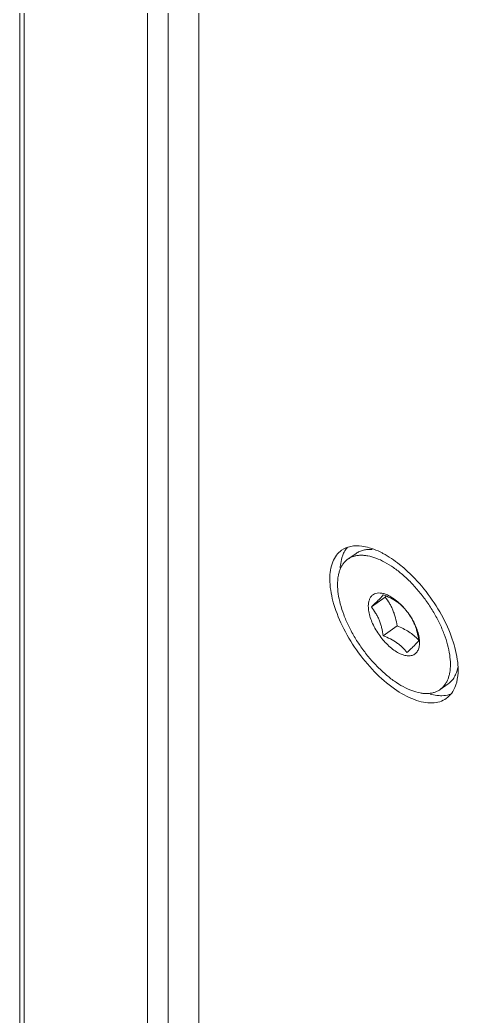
# Model space of a CAD drawing. Header units: millimetres. Extents: x 1177 to 2514, y 93 to 1038.
# Drawn here: x 2181.4 to 2214.6, y 492.7 to 568.2 of the extents above; entities that cross this region are included whole.
import ezdxf

# ---------------------------------------------------------------- set-up
doc = ezdxf.new("R2010")
doc.units = ezdxf.units.MM
doc.header["$LTSCALE"] = 0.1
doc.layers.get('0').update_dxf_attribs({"lineweight": 13})

msp = doc.modelspace()

# ---------------------------------------------------------------- linework, layer by layer
for p, q in [((2181.378, 429.522), (2181.378, 884.633)), ((2181.7, 884.083), (2181.7, 428.972)), ((2192.617, 877.464), (2192.617, 419.241)), ((2194.95, 875.68), (2194.951, 424.002)), ((2191.061, 419.241), (2191.061, 874.352)), ((2206.236, 527.299), (2206.858, 527.739)), ((2206.236, 527.299), (2206.858, 527.739)), ((2209.065, 524.429), (2208.018, 523.689)), ((2209.065, 524.429), (2208.018, 523.689)), ((2210.516, 523.574), (2210.513, 523.577)), ((2210.516, 523.574), (2210.513, 523.577)), ((2210.518, 523.578), (2210.516, 523.581)), ((2210.518, 523.578), (2210.516, 523.581)), ((2209.963, 522.239), (2208.917, 521.499)), ((2209.963, 522.239), (2208.917, 521.499)), ((2213.222, 517.419), (2213.844, 517.859)), ((2213.222, 517.419), (2213.844, 517.859))]:
    msp.add_line(p, q)
for centre, radius, start, end in [((2189.473, 545.993), 29.135, 312.25655, 312.4969), ((2189.473, 545.993), 29.135, 312.25655, 312.4969), ((2206.481, 520.072), 5.347, 38.71553, 40.97916), ((2206.481, 520.072), 5.347, 38.71553, 40.97916), ((2206.411, 520.015), 5.437, 37.70632, 38.71738), ((2206.411, 520.015), 5.437, 37.70632, 38.71738), ((2206.368, 519.982), 5.492, 34.79858, 37.70564), ((2206.368, 519.982), 5.492, 34.79858, 37.70564), ((2206.375, 519.987), 5.483, 34.23897, 34.7997), ((2206.375, 519.987), 5.483, 34.23897, 34.7997), ((2206.424, 520.019), 5.424, 30.48828, 34.24955), ((2206.424, 520.019), 5.424, 30.48828, 34.24955), ((2208.719, 518.621), 3.84, 41.15307, 42.27847), ((2208.719, 518.621), 3.84, 41.15307, 42.27847), ((2209.632, 518.92), 4.959, 0.01244, 1.8784), ((2209.632, 518.92), 4.959, 0.01244, 1.8784), ((2213.314, 519.663), 2.708, 266.69091, 271.07481), ((2213.314, 519.663), 2.708, 266.69091, 271.07481)]:
    msp.add_arc(centre, radius, start, end)
for points, knots in [([(2205.76, 527.972), (2205.615, 527.87), (2205.347, 527.608), (2204.953, 526.89), (2204.868, 526.24), (2204.868, 525.796)], [0, 0, 0, 0, 0.219114, 0.453005, 1, 1, 1, 1]), ([(2205.76, 527.972), (2205.615, 527.87), (2205.347, 527.608), (2204.953, 526.89), (2204.868, 526.24), (2204.868, 525.796)], [0, 0, 0, 0, 0.219114, 0.453005, 1, 1, 1, 1]), ([(2207.298, 528.288), (2207.019, 528.324), (2206.475, 528.325), (2205.965, 528.117), (2205.76, 527.972)], [0, 0, 0, 0, 0.528855, 1, 1, 1, 1]), ([(2207.298, 528.288), (2207.019, 528.324), (2206.475, 528.325), (2205.965, 528.117), (2205.76, 527.972)], [0, 0, 0, 0, 0.528855, 1, 1, 1, 1]), ([(2205.787, 527.411), (2205.798, 527.448), (2205.844, 527.591), (2205.902, 527.73), (2205.953, 527.83)], [0, 0, 0, 0, 0.257808, 1, 1, 1, 1]), ([(2205.787, 527.411), (2205.798, 527.448), (2205.844, 527.591), (2205.902, 527.73), (2205.953, 527.83)], [0, 0, 0, 0, 0.257808, 1, 1, 1, 1]), ([(2205.953, 527.83), (2205.97, 527.864), (2206.042, 527.997), (2206.128, 528.122), (2206.199, 528.208)], [0, 0, 0, 0, 0.256529, 1, 1, 1, 1]), ([(2205.953, 527.83), (2205.97, 527.864), (2206.042, 527.997), (2206.128, 528.122), (2206.199, 528.208)], [0, 0, 0, 0, 0.256529, 1, 1, 1, 1]), ([(2208.075, 528.031), (2207.96, 528.04), (2207.736, 528.042), (2207.413, 527.995), (2207.117, 527.897), (2206.94, 527.796), (2206.858, 527.739)], [0, 0, 0, 0, 0.27076, 0.524388, 0.765511, 1, 1, 1, 1]), ([(2208.075, 528.031), (2207.96, 528.04), (2207.736, 528.042), (2207.413, 527.995), (2207.117, 527.897), (2206.94, 527.796), (2206.858, 527.739)], [0, 0, 0, 0, 0.27076, 0.524388, 0.765511, 1, 1, 1, 1]), ([(2208.054, 528.107), (2207.99, 528.129), (2207.743, 528.207), (2207.488, 528.263), (2207.298, 528.288)], [0, 0, 0, 0, 0.262178, 1, 1, 1, 1]), ([(2208.054, 528.107), (2207.99, 528.129), (2207.743, 528.207), (2207.488, 528.263), (2207.298, 528.288)], [0, 0, 0, 0, 0.262178, 1, 1, 1, 1]), ([(2208.885, 527.743), (2208.815, 527.78), (2208.546, 527.917), (2208.266, 528.035), (2208.054, 528.107)], [0, 0, 0, 0, 0.261055, 1, 1, 1, 1]), ([(2208.885, 527.743), (2208.815, 527.78), (2208.546, 527.917), (2208.266, 528.035), (2208.054, 528.107)], [0, 0, 0, 0, 0.261055, 1, 1, 1, 1]), ([(2210.573, 526.55), (2210.436, 526.671), (2209.908, 527.114), (2209.333, 527.505), (2208.885, 527.743)], [0, 0, 0, 0, 0.265033, 1, 1, 1, 1]), ([(2210.573, 526.55), (2210.436, 526.671), (2209.908, 527.114), (2209.333, 527.505), (2208.885, 527.743)], [0, 0, 0, 0, 0.265033, 1, 1, 1, 1]), ([(2205.451, 525.384), (2205.451, 525.591), (2205.473, 525.895), (2205.558, 526.279), (2205.645, 526.535), (2205.757, 526.768), (2205.893, 526.974), (2206.051, 527.153), (2206.173, 527.254), (2206.236, 527.299)], [0, 0, 0, 0, 0.289417, 0.42228, 0.547849, 0.667052, 0.7811, 0.891496, 1, 1, 1, 1]), ([(2205.451, 525.384), (2205.451, 525.591), (2205.473, 525.895), (2205.558, 526.279), (2205.645, 526.535), (2205.757, 526.768), (2205.893, 526.974), (2206.051, 527.153), (2206.173, 527.254), (2206.236, 527.299)], [0, 0, 0, 0, 0.289417, 0.42228, 0.547849, 0.667052, 0.7811, 0.891496, 1, 1, 1, 1]), ([(2205.654, 526.631), (2205.659, 526.7), (2205.682, 526.963), (2205.732, 527.224), (2205.787, 527.411)], [0, 0, 0, 0, 0.26266, 1, 1, 1, 1]), ([(2205.654, 526.631), (2205.659, 526.7), (2205.682, 526.963), (2205.732, 527.224), (2205.787, 527.411)], [0, 0, 0, 0, 0.26266, 1, 1, 1, 1]), ([(2206.236, 527.299), (2206.301, 527.345), (2206.44, 527.427), (2206.669, 527.518), (2206.916, 527.577), (2207.181, 527.602), (2207.46, 527.595), (2207.864, 527.54), (2208.398, 527.384), (2209.051, 527.08), (2209.72, 526.661), (2210.389, 526.137), (2211.042, 525.52), (2211.663, 524.827), (2212.237, 524.073), (2212.75, 523.277), (2213.188, 522.459), (2213.543, 521.639), (2213.804, 520.836), (2213.966, 520.07), (2214.007, 519.571), (2214.007, 519.334)], [0, 0, 0, 0, 0.019149, 0.038649, 0.058825, 0.079954, 0.102257, 0.125894, 0.177492, 0.23509, 0.298376, 0.366617, 0.438787, 0.513656, 0.589869, 0.666009, 0.740665, 0.812489, 0.88027, 0.943005, 1, 1, 1, 1]), ([(2206.236, 527.299), (2206.301, 527.345), (2206.44, 527.427), (2206.669, 527.518), (2206.916, 527.577), (2207.181, 527.602), (2207.46, 527.595), (2207.864, 527.54), (2208.398, 527.384), (2209.051, 527.08), (2209.72, 526.661), (2210.389, 526.137), (2211.042, 525.52), (2211.663, 524.827), (2212.237, 524.073), (2212.75, 523.277), (2213.188, 522.459), (2213.543, 521.639), (2213.804, 520.836), (2213.966, 520.07), (2214.007, 519.571), (2214.007, 519.334)], [0, 0, 0, 0, 0.019149, 0.038649, 0.058825, 0.079954, 0.102257, 0.125894, 0.177492, 0.23509, 0.298376, 0.366617, 0.438787, 0.513656, 0.589869, 0.666009, 0.740665, 0.812489, 0.88027, 0.943005, 1, 1, 1, 1]), ([(2214.532, 519.708), (2214.448, 520.307), (2214.102, 521.557), (2213.232, 523.358), (2212.051, 525.073), (2211.088, 526.094), (2210.573, 526.55)], [0, 0, 0, 0, 0.225858, 0.479239, 0.743591, 1, 1, 1, 1]), ([(2214.532, 519.708), (2214.448, 520.307), (2214.102, 521.557), (2213.232, 523.358), (2212.051, 525.073), (2211.088, 526.094), (2210.573, 526.55)], [0, 0, 0, 0, 0.225858, 0.479239, 0.743591, 1, 1, 1, 1]), ([(2204.868, 525.796), (2204.868, 525.231), (2205.073, 524.006), (2205.778, 522.191), (2206.847, 520.387), (2208.181, 518.764), (2209.654, 517.474), (2210.955, 516.733), (2211.95, 516.441), (2212.609, 516.381), (2213.203, 516.472), (2213.549, 516.64), (2213.698, 516.745)], [0, 0, 0, 0, 0.119629, 0.259294, 0.410156, 0.561319, 0.701758, 0.82256, 0.874234, 0.920158, 0.961427, 1, 1, 1, 1]), ([(2204.868, 525.796), (2204.868, 525.231), (2205.073, 524.006), (2205.778, 522.191), (2206.847, 520.387), (2208.181, 518.764), (2209.654, 517.474), (2210.955, 516.733), (2211.95, 516.441), (2212.609, 516.381), (2213.203, 516.472), (2213.549, 516.64), (2213.698, 516.745)], [0, 0, 0, 0, 0.119629, 0.259294, 0.410156, 0.561319, 0.701758, 0.82256, 0.874234, 0.920158, 0.961427, 1, 1, 1, 1]), ([(2213.222, 517.419), (2213.157, 517.373), (2213.018, 517.29), (2212.789, 517.199), (2212.542, 517.141), (2212.278, 517.115), (2211.998, 517.122), (2211.594, 517.177), (2211.06, 517.333), (2210.407, 517.638), (2209.738, 518.057), (2209.069, 518.581), (2208.416, 519.197), (2207.795, 519.891), (2207.221, 520.645), (2206.709, 521.44), (2206.27, 522.258), (2205.915, 523.079), (2205.654, 523.882), (2205.492, 524.647), (2205.451, 525.146), (2205.451, 525.384)], [0, 0, 0, 0, 0.019149, 0.038649, 0.058825, 0.079954, 0.102257, 0.125894, 0.177492, 0.23509, 0.298376, 0.366617, 0.438787, 0.513656, 0.589869, 0.666009, 0.740665, 0.812489, 0.88027, 0.943005, 1, 1, 1, 1]), ([(2213.222, 517.419), (2213.157, 517.373), (2213.018, 517.29), (2212.789, 517.199), (2212.542, 517.141), (2212.278, 517.115), (2211.998, 517.122), (2211.594, 517.177), (2211.06, 517.333), (2210.407, 517.638), (2209.738, 518.057), (2209.069, 518.581), (2208.416, 519.197), (2207.795, 519.891), (2207.221, 520.645), (2206.709, 521.44), (2206.27, 522.258), (2205.915, 523.079), (2205.654, 523.882), (2205.492, 524.647), (2205.451, 525.146), (2205.451, 525.384)], [0, 0, 0, 0, 0.019149, 0.038649, 0.058825, 0.079954, 0.102257, 0.125894, 0.177492, 0.23509, 0.298376, 0.366617, 0.438787, 0.513656, 0.589869, 0.666009, 0.740665, 0.812489, 0.88027, 0.943005, 1, 1, 1, 1]), ([(2208.939, 524.694), (2208.858, 524.715), (2208.701, 524.744), (2208.472, 524.74), (2208.266, 524.685), (2208.091, 524.578), (2207.953, 524.423), (2207.854, 524.225), (2207.796, 523.991), (2207.785, 523.822), (2207.785, 523.734)], [0, 0, 0, 0, 0.13896, 0.264025, 0.378766, 0.488706, 0.600489, 0.72029, 0.852666, 1, 1, 1, 1]), ([(2208.939, 524.694), (2208.858, 524.715), (2208.701, 524.744), (2208.472, 524.74), (2208.266, 524.685), (2208.091, 524.578), (2207.953, 524.423), (2207.854, 524.225), (2207.796, 523.991), (2207.785, 523.822), (2207.785, 523.734)], [0, 0, 0, 0, 0.13896, 0.264025, 0.378766, 0.488706, 0.600489, 0.72029, 0.852666, 1, 1, 1, 1]), ([(2208.917, 524.61), (2208.879, 524.556), (2208.78, 524.431), (2208.587, 524.225), (2208.326, 523.971), (2208.127, 523.788), (2208.018, 523.689)], [0, 0, 0, 0, 0.153003, 0.370385, 0.657773, 1, 1, 1, 1]), ([(2208.917, 524.61), (2208.879, 524.556), (2208.78, 524.431), (2208.587, 524.225), (2208.326, 523.971), (2208.127, 523.788), (2208.018, 523.689)], [0, 0, 0, 0, 0.153003, 0.370385, 0.657773, 1, 1, 1, 1]), ([(2210.713, 523.34), (2210.607, 523.475), (2210.434, 523.673), (2210.172, 523.91), (2209.877, 524.137), (2209.46, 524.382), (2209.102, 524.538), (2208.917, 524.61)], [0, 0, 0, 0, 0.231544, 0.351612, 0.475091, 0.732117, 1, 1, 1, 1]), ([(2210.713, 523.34), (2210.607, 523.475), (2210.434, 523.673), (2210.172, 523.91), (2209.877, 524.137), (2209.46, 524.382), (2209.102, 524.538), (2208.917, 524.61)], [0, 0, 0, 0, 0.231544, 0.351612, 0.475091, 0.732117, 1, 1, 1, 1]), ([(2210.516, 523.581), (2210.394, 523.72), (2210.146, 523.978), (2209.747, 524.305), (2209.347, 524.55), (2209.072, 524.659), (2208.939, 524.694)], [0, 0, 0, 0, 0.283113, 0.548501, 0.788988, 1, 1, 1, 1]), ([(2210.516, 523.581), (2210.394, 523.72), (2210.146, 523.978), (2209.747, 524.305), (2209.347, 524.55), (2209.072, 524.659), (2208.939, 524.694)], [0, 0, 0, 0, 0.283113, 0.548501, 0.788988, 1, 1, 1, 1]), ([(2209.963, 522.239), (2209.932, 522.445), (2209.874, 522.751), (2209.761, 523.147), (2209.657, 523.432), (2209.534, 523.703), (2209.347, 524.042), (2209.181, 524.279), (2209.065, 524.429)], [0, 0, 0, 0, 0.260883, 0.389245, 0.515674, 0.63991, 0.761917, 1, 1, 1, 1]), ([(2209.963, 522.239), (2209.932, 522.445), (2209.874, 522.751), (2209.761, 523.147), (2209.657, 523.432), (2209.534, 523.703), (2209.347, 524.042), (2209.181, 524.279), (2209.065, 524.429)], [0, 0, 0, 0, 0.260883, 0.389245, 0.515674, 0.63991, 0.761917, 1, 1, 1, 1]), ([(2207.785, 523.734), (2207.785, 523.598), (2207.814, 523.31), (2207.927, 522.869), (2208.108, 522.409), (2208.349, 521.948), (2208.641, 521.501), (2208.974, 521.087), (2209.336, 520.72), (2209.712, 520.414), (2210.088, 520.181), (2210.402, 520.05), (2210.641, 519.993), (2210.805, 519.974), (2210.96, 519.979), (2211.103, 520.007), (2211.233, 520.058), (2211.349, 520.132), (2211.448, 520.228), (2211.561, 520.388), (2211.633, 520.585), (2211.668, 520.804), (2211.674, 520.922), (2211.674, 520.984)], [0, 0, 0, 0, 0.061235, 0.129852, 0.204517, 0.283364, 0.364218, 0.444756, 0.522683, 0.595886, 0.662619, 0.721733, 0.748357, 0.773095, 0.796141, 0.817805, 0.838519, 0.858811, 0.87926, 0.900425, 0.946581, 0.97233, 1, 1, 1, 1]), ([(2207.785, 523.734), (2207.785, 523.598), (2207.814, 523.31), (2207.927, 522.869), (2208.108, 522.409), (2208.349, 521.948), (2208.641, 521.501), (2208.974, 521.087), (2209.336, 520.72), (2209.712, 520.414), (2210.088, 520.181), (2210.402, 520.05), (2210.641, 519.993), (2210.805, 519.974), (2210.96, 519.979), (2211.103, 520.007), (2211.233, 520.058), (2211.349, 520.132), (2211.448, 520.228), (2211.561, 520.388), (2211.633, 520.585), (2211.668, 520.804), (2211.674, 520.922), (2211.674, 520.984)], [0, 0, 0, 0, 0.061235, 0.129852, 0.204517, 0.283364, 0.364218, 0.444756, 0.522683, 0.595886, 0.662619, 0.721733, 0.748357, 0.773095, 0.796141, 0.817805, 0.838519, 0.858811, 0.87926, 0.900425, 0.946581, 0.97233, 1, 1, 1, 1]), ([(2208.018, 523.689), (2208.135, 523.539), (2208.3, 523.303), (2208.487, 522.963), (2208.611, 522.692), (2208.715, 522.408), (2208.828, 522.011), (2208.886, 521.705), (2208.917, 521.499)], [0, 0, 0, 0, 0.238083, 0.360089, 0.484325, 0.610755, 0.739117, 1, 1, 1, 1]), ([(2208.018, 523.689), (2208.135, 523.539), (2208.3, 523.303), (2208.487, 522.963), (2208.611, 522.692), (2208.715, 522.408), (2208.828, 522.011), (2208.886, 521.705), (2208.917, 521.499)], [0, 0, 0, 0, 0.238083, 0.360089, 0.484325, 0.610755, 0.739117, 1, 1, 1, 1]), ([(2211.611, 521.149), (2211.58, 521.355), (2211.523, 521.662), (2211.409, 522.058), (2211.305, 522.343), (2211.182, 522.614), (2210.995, 522.953), (2210.829, 523.19), (2210.713, 523.34)], [0, 0, 0, 0, 0.260883, 0.389245, 0.515675, 0.639911, 0.761917, 1, 1, 1, 1]), ([(2211.611, 521.149), (2211.58, 521.355), (2211.523, 521.662), (2211.409, 522.058), (2211.305, 522.343), (2211.182, 522.614), (2210.995, 522.953), (2210.829, 523.19), (2210.713, 523.34)], [0, 0, 0, 0, 0.260883, 0.389245, 0.515675, 0.639911, 0.761917, 1, 1, 1, 1]), ([(2211.674, 520.984), (2211.674, 521.12), (2211.644, 521.41), (2211.529, 521.853), (2211.347, 522.315), (2211.188, 522.62), (2211.098, 522.771)], [0, 0, 0, 0, 0.216021, 0.45819, 0.721741, 1, 1, 1, 1]), ([(2211.674, 520.984), (2211.674, 521.12), (2211.644, 521.41), (2211.529, 521.853), (2211.347, 522.315), (2211.188, 522.62), (2211.098, 522.771)], [0, 0, 0, 0, 0.216021, 0.45819, 0.721741, 1, 1, 1, 1]), ([(2211.561, 521.205), (2211.46, 521.315), (2211.24, 521.53), (2210.859, 521.809), (2210.428, 522.046), (2210.121, 522.177), (2209.963, 522.239)], [0, 0, 0, 0, 0.233917, 0.478986, 0.735235, 1, 1, 1, 1]), ([(2211.561, 521.205), (2211.46, 521.315), (2211.24, 521.53), (2210.859, 521.809), (2210.428, 522.046), (2210.121, 522.177), (2209.963, 522.239)], [0, 0, 0, 0, 0.233917, 0.478986, 0.735235, 1, 1, 1, 1]), ([(2208.917, 521.499), (2209.102, 521.426), (2209.46, 521.271), (2209.877, 521.025), (2210.172, 520.799), (2210.434, 520.561), (2210.607, 520.364), (2210.713, 520.229)], [0, 0, 0, 0, 0.267883, 0.524909, 0.648388, 0.768456, 1, 1, 1, 1]), ([(2208.917, 521.499), (2209.102, 521.426), (2209.46, 521.271), (2209.877, 521.025), (2210.172, 520.799), (2210.434, 520.561), (2210.607, 520.364), (2210.713, 520.229)], [0, 0, 0, 0, 0.267883, 0.524909, 0.648388, 0.768456, 1, 1, 1, 1]), ([(2210.713, 520.229), (2210.822, 520.327), (2211.02, 520.511), (2211.282, 520.764), (2211.475, 520.97), (2211.574, 521.095), (2211.611, 521.149)], [0, 0, 0, 0, 0.342226, 0.629615, 0.846997, 1, 1, 1, 1]), ([(2210.713, 520.229), (2210.822, 520.327), (2211.02, 520.511), (2211.282, 520.764), (2211.475, 520.97), (2211.574, 521.095), (2211.611, 521.149)], [0, 0, 0, 0, 0.342226, 0.629615, 0.846997, 1, 1, 1, 1]), ([(2214.007, 519.334), (2214.007, 519.126), (2213.985, 518.823), (2213.9, 518.439), (2213.813, 518.182), (2213.701, 517.95), (2213.566, 517.744), (2213.407, 517.565), (2213.286, 517.464), (2213.222, 517.419)], [0, 0, 0, 0, 0.289417, 0.42228, 0.547849, 0.667052, 0.7811, 0.891496, 1, 1, 1, 1]), ([(2214.007, 519.334), (2214.007, 519.126), (2213.985, 518.823), (2213.9, 518.439), (2213.813, 518.182), (2213.701, 517.95), (2213.566, 517.744), (2213.407, 517.565), (2213.286, 517.464), (2213.222, 517.419)], [0, 0, 0, 0, 0.289417, 0.42228, 0.547849, 0.667052, 0.7811, 0.891496, 1, 1, 1, 1]), ([(2214.588, 519.083), (2214.586, 519.133), (2214.576, 519.342), (2214.555, 519.551), (2214.532, 519.708)], [0, 0, 0, 0, 0.242221, 1, 1, 1, 1]), ([(2214.588, 519.083), (2214.586, 519.133), (2214.576, 519.342), (2214.555, 519.551), (2214.532, 519.708)], [0, 0, 0, 0, 0.242221, 1, 1, 1, 1]), ([(2213.844, 517.859), (2213.936, 517.924), (2214.11, 518.079), (2214.318, 518.368), (2214.475, 518.712), (2214.542, 518.963), (2214.568, 519.095)], [0, 0, 0, 0, 0.230928, 0.470152, 0.724759, 1, 1, 1, 1]), ([(2213.844, 517.859), (2213.936, 517.924), (2214.11, 518.079), (2214.318, 518.368), (2214.475, 518.712), (2214.542, 518.963), (2214.568, 519.095)], [0, 0, 0, 0, 0.230928, 0.470152, 0.724759, 1, 1, 1, 1]), ([(2214.401, 517.711), (2214.433, 517.801), (2214.551, 518.193), (2214.59, 518.607), (2214.59, 518.921)], [0, 0, 0, 0, 0.231866, 1, 1, 1, 1]), ([(2214.401, 517.711), (2214.433, 517.801), (2214.551, 518.193), (2214.59, 518.607), (2214.59, 518.921)], [0, 0, 0, 0, 0.231866, 1, 1, 1, 1]), ([(2213.157, 516.959), (2213.101, 516.963), (2212.867, 516.983), (2212.635, 517.029), (2212.462, 517.076)], [0, 0, 0, 0, 0.238894, 1, 1, 1, 1]), ([(2213.157, 516.959), (2213.101, 516.963), (2212.867, 516.983), (2212.635, 517.029), (2212.462, 517.076)], [0, 0, 0, 0, 0.238894, 1, 1, 1, 1]), ([(2214.091, 517.09), (2214.035, 517.069), (2213.8, 516.992), (2213.552, 516.959), (2213.364, 516.955)], [0, 0, 0, 0, 0.2405, 1, 1, 1, 1]), ([(2214.091, 517.09), (2214.035, 517.069), (2213.8, 516.992), (2213.552, 516.959), (2213.364, 516.955)], [0, 0, 0, 0, 0.2405, 1, 1, 1, 1]), ([(2213.698, 516.745), (2213.857, 516.857), (2214.147, 517.149), (2214.33, 517.515), (2214.401, 517.711)], [0, 0, 0, 0, 0.480979, 1, 1, 1, 1]), ([(2213.698, 516.745), (2213.857, 516.857), (2214.147, 517.149), (2214.33, 517.515), (2214.401, 517.711)], [0, 0, 0, 0, 0.480979, 1, 1, 1, 1])]:
    msp.add_open_spline(points, degree=3, knots=knots)

doc.saveas('drawing.dxf')
